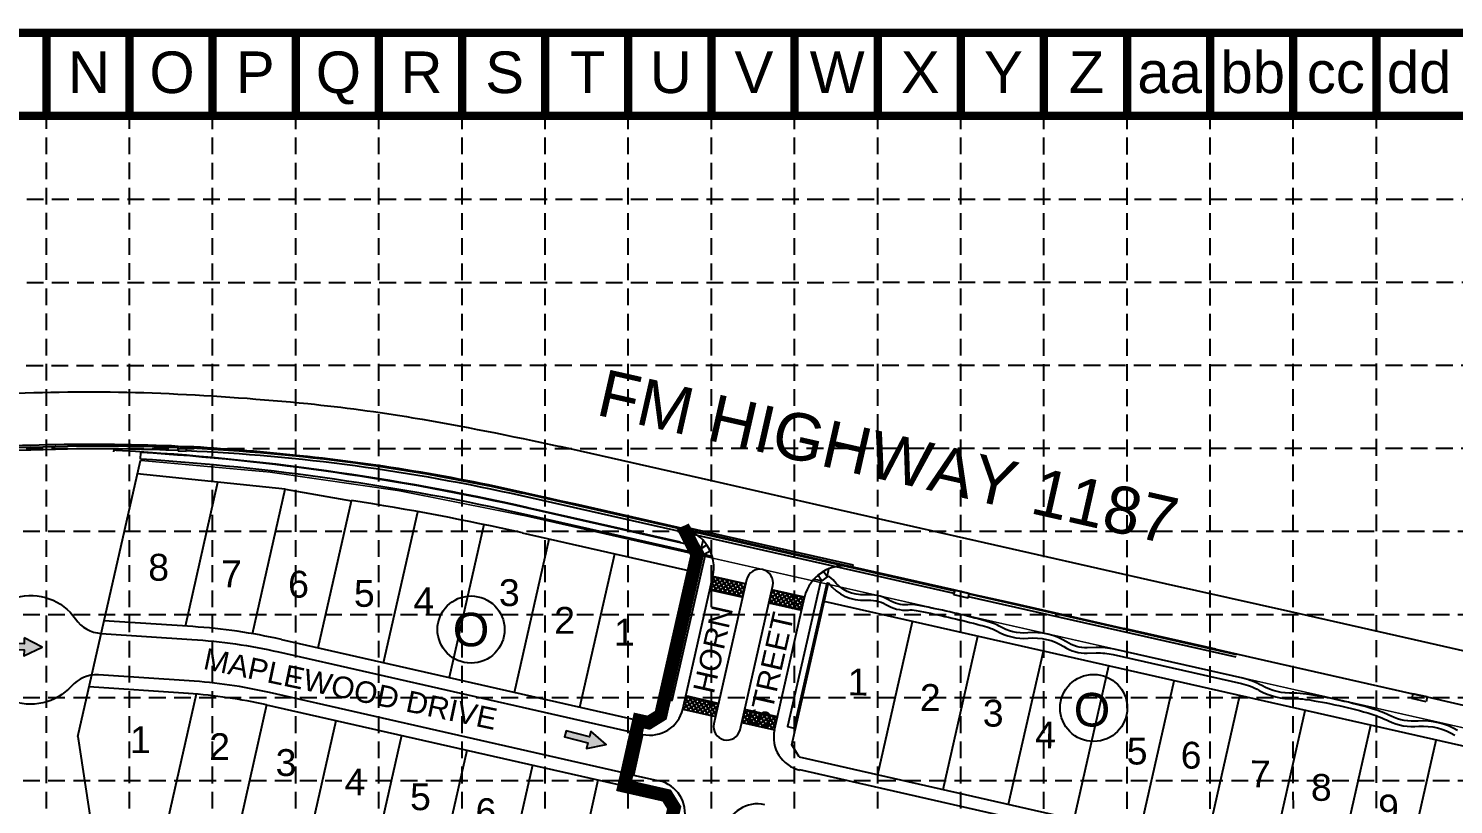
# Model space of a CAD drawing. Header units: feet. Extents: x 9681 to 12164, y 9191 to 13159.
# Drawn here: x 10538 to 11599, y 12581 to 13159 of the extents above; entities that cross this region are included whole.
import ezdxf
from ezdxf.enums import TextEntityAlignment as Align

# ---------------------------------------------------------------- set-up
doc = ezdxf.new("R2010")
doc.units = ezdxf.units.FT
doc.header["$MEASUREMENT"] = 0
doc.linetypes.add('DASHED', pattern=[0.75, 0.5, -0.25])
doc.linetypes.add('HIDDEN2', pattern=[0.1875, 0.125, -0.0625])
for name, color, linetype in [('1BLKNO', 15, 'Continuous'), ('1LOT', 15, 'Continuous'), ('1LTNO', 15, 'Continuous'), ('1PHASELINE', 2, 'Continuous'), ('1PVMT', 15, 'Continuous'), ('1ROW', 15, 'Continuous'), ('1SIDEWALK', 15, 'Continuous'), ('1STNM', 15, 'Continuous'), ('2BLOCKNO', 15, 'Continuous'), ('2LOT', 15, 'Continuous'), ('2LOTNO', 15, 'Continuous'), ('2OSWL', 15, 'Continuous'), ('2PHASELINE', 15, 'Continuous'), ('2PVMT', 15, 'Continuous'), ('2ROW', 15, 'Continuous'), ('2SIDEWALK', 15, 'Continuous'), ('2STNM', 15, 'Continuous'), ('ARROW', 7, 'Continuous'), ('BASE', 7, 'Continuous'), ('EX-TxDOT-SD', 15, 'HIDDEN2'), ('GRID', 254, 'DASHED'), ('LND-WALK', 2, 'Continuous'), ('LND-WALK-HATCH', 8, 'Continuous'), ('SAWCUT', 2, 'HIDDEN2'), ('XCONC', 15, 'Continuous')]:
    doc.layers.add(name, color=color, linetype=linetype)
doc.styles.get("Standard").update_dxf_attribs({"font": 'ARIAL.TTF'})
pattern_1 = [(32.237906, (23276.0885, 9200.5056), (-1.33358996, 2.1146011), []), (122.237906, (23276.0885, 9200.5056), (-2.1146011, -1.33358996), [])]

# ---------------------------------------------------------------- blocks, each defined once
blk = doc.blocks.new('arrow')
blk.add_lwpolyline([(-67, -25.4), (-59.3, -25.4), (-59.6, -56.1), (-51.9, -56.2), (-51.6, -25.5), (-44, -25.5), (-55.3, -2.4), (-67, -25.4)], close=True)
at = {"color": 254}
for points in [[(-44, -25.5), (-67, -25.4), (-55.3, -2.4), (-67, -25.4)], [(-59.6, -56.1), (-51.9, -56.2), (-59.3, -25.4), (-51.6, -25.5)]]:
    blk.add_solid(points, dxfattribs=at)

msp = doc.modelspace()

# ---------------------------------------------------------------- hatches: boundary and pattern name
at = {"layer": 'LND-WALK-HATCH', "linetype": 'Continuous'}
h = msp.add_hatch(dxfattribs=at)
h.set_pattern_fill('ANSI37', scale=20, style=0)
h.set_pattern_definition(pattern_1)
h.paths.add_polyline_path([(11045.3, 12741.1), (11069.7, 12735.6), (11071.9, 12745.4), (11047.5, 12750.9)])
h = msp.add_hatch(dxfattribs=at)
h.set_pattern_fill('ANSI37', scale=20, style=0)
h.set_pattern_definition([(32.237906, (23276.0885, 9200.5056), (-1.33358996, 2.1146011), []), (122.237906, (23276.0885, 9200.5056), (-2.1146011, -1.33358996), [])])
h.paths.add_polyline_path([(11089.2, 12731.3), (11113.6, 12725.8), (11115.8, 12735.5), (11091.4, 12741)])
h = msp.add_hatch(dxfattribs=at)
h.set_pattern_fill('ANSI37', scale=20, style=0)
h.set_pattern_definition(pattern_1)
h.paths.add_polyline_path([(11025.1, 12652.1), (11049.5, 12646.6), (11051.7, 12656.4), (11027.3, 12661.9)])
h = msp.add_hatch(dxfattribs=at)
h.set_pattern_fill('ANSI37', scale=20, style=0)
h.set_pattern_definition(pattern_1)
h.paths.add_polyline_path([(11069, 12642.2), (11093.4, 12636.7), (11095.6, 12646.4), (11071.2, 12651.9)])

# ---------------------------------------------------------------- linework, layer by layer
at = {"layer": '1BLKNO', "color": 7, "linetype": 'Continuous'}
msp.add_circle((11331.1, 12653), 25, dxfattribs=at)
at = {"layer": '1LOT', "color": 7, "linetype": 'Continuous'}
for p, q in [((11170.3, 12603.3), (11196.1, 12717.5)), ((11219, 12592.3), (11244.9, 12706.4)), ((11267.8, 12581.2), (11293.7, 12695.4)), ((11316.6, 12570.2), (11342.4, 12684.3)), ((11365.3, 12559.2), (11391.2, 12673.3)), ((11414.1, 12548.1), (11440, 12662.3)), ((11462.9, 12537.1), (11488.7, 12651.2)), ((11511.6, 12526), (11537.5, 12640.2)), ((11560.4, 12515), (11586.3, 12629.1))]:
    msp.add_line(p, q, dxfattribs=at)
msp.add_lwpolyline([(11904.8, 12557), (11130.4, 12732.4)], dxfattribs=at)
at = {"layer": '1PHASELINE', "color": 7, "linetype": 'Continuous', "const_width": 10}
msp.add_lwpolyline([(10973.4, 12378.8), (11018.7, 12578.7), (11013.1, 12587.7), (10981.4, 12594.9), (10992.4, 12643.6), (10999.7, 12642), (11008.7, 12647.6), (11035.8, 12767.2), (11025.1, 12788.2)], dxfattribs=at)
at = {"layer": '1PHASELINE', "color": 7, "linetype": 'Continuous', "const_width": 1, "elevation": 8}
msp.add_lwpolyline([(11035.8, 12767.2), (11642.2, 12630.1), (11905.4, 12570.2), (11909.5, 10895.1)], dxfattribs=at)
at = {"layer": '1PVMT', "color": 7, "linetype": 'Continuous'}
for p, q in [((11025.1, 12652.1), (11047.5, 12750.8)), ((11093.4, 12636.7), (11115.8, 12735.4)), ((10995.2, 12633.3), (10988.3, 12603)), ((10988.3, 12603), (11007.4, 12598.7)), ((11708.6, 12471.6), (11112.2, 12606.8))]:
    msp.add_line(p, q, dxfattribs=at)
for centre, radius, start, end in [((11018.2, 12757.5), 30, 347.2329, 77.2768), ((11145, 12728.8), 30, 77.2592, 167.2329), ((11000.7, 12657.7), 25, 257.2329, 347.2329), ((11117.8, 12631.1), 25, 167.2329, 257.2329), ((11001.8, 12574.4), 25, 347.2329, 77.2329), ((11080.8, 12556.5), 25, 77.2329, 167.2329)]:
    msp.add_arc(centre, radius, start, end, dxfattribs=at)
at = {"layer": '1ROW', "color": 7, "linetype": 'Continuous'}
for p, q in [((11008.7, 12647.6), (11035.8, 12767.2)), ((11072.6, 12748.5), (11048.3, 12641.2)), ((11067.8, 12636.8), (11092.1, 12744.1)), ((11106.2, 12625.6), (11133.3, 12745.1)), ((11384.3, 12688.1), (11384.3, 12688.1)), ((10999.7, 12642), (10992.4, 12643.6)), ((11008.7, 12647.6), (10999.7, 12642)), ((11111.9, 12616.6), (11106.2, 12625.6)), ((11111.9, 12616.6), (11715.3, 12479.8)), ((10981.4, 12594.9), (11013.1, 12587.7)), ((11013.1, 12587.7), (11018.7, 12578.7))]:
    msp.add_line(p, q, dxfattribs=at)
for centre, start, end in [((11082.3, 12746.3), 77.2329, 167.2329), ((11082.3, 12746.3), 347.2329, 77.2329), ((11058, 12639), 167.2329, 257.2329), ((11058, 12639), 257.2329, 347.2329)]:
    msp.add_arc(centre, 10, start, end, dxfattribs=at)
at = {"layer": '1SIDEWALK', "color": 7, "linetype": 'Continuous'}
for p, q in [((11128.7, 12747.7), (11122.6, 12748.8)), ((11125.8, 12751.8), (11129.9, 12754.7)), ((11128.7, 12747.7), (11125.8, 12751.8)), ((11132.7, 12750.6), (11129.9, 12754.7)), ((11132.7, 12750.6), (11133.8, 12756.6))]:
    msp.add_line(p, q, dxfattribs=at)
msp.add_lwpolyline([(11602.2, 12636.1, 0.15928), (11572.8, 12643.2, -0.138441), (11552.6, 12646.9, 0.034207), (11539.4, 12652.2, 0.034645), (11489.6, 12663.3, 0.044502), (11480, 12663.9, -0.134049), (11456.4, 12669.6, 0.070698), (11442.2, 12675.1), (11346.5, 12696.7, 0.063355), (11333, 12698), (11326.3, 12697.8, -0.155637), (11310.9, 12702.2, 0.166077), (11282, 12708.9, -0.155419), (11260.8, 12713.9, 0.05569), (11255.9, 12716.1, 0.016999), (11242.6, 12720, 0.015007), (11199.7, 12729.6, 0.072275), (11192.8, 12729.9, -0.159543), (11178.3, 12733.5, 0.157927), (11161.1, 12737.2, -0.251846), (11137, 12748.4), (11134.2, 12751), (11132.7, 12750.6), (11128.7, 12747.7), (11127.8, 12747.9), (11103.1, 12639.1), (11108, 12638), (11132.6, 12746.2), (11133.8, 12746, 0.251846), (11161.4, 12733.2, -0.159387), (11176.3, 12730.1, 0.158342), (11193.1, 12725.9, -0.073352), (11198.9, 12725.7, -0.014745), (11241.6, 12716.1, -0.016999), (11254.7, 12712.3, -0.055668), (11258.7, 12710.5, 0.155419), (11282.3, 12704.9, -0.166685), (11308.8, 12698.8, 0.154644), (11326.4, 12693.8), (11333.1, 12694, -0.063355), (11345.7, 12692.8), (11441.3, 12671.2, -0.070698), (11454.4, 12666.1, 0.134049), (11480.1, 12659.9, -0.044502), (11489, 12659.4, -0.034645), (11538.3, 12648.4, -0.0338), (11550.8, 12643.3, 0.138441), (11573.2, 12639.3, -0.1588), (11600.1, 12632.7, 0.11334)], format="xyb", dxfattribs=at)
at = {"layer": '2BLOCKNO', "color": 7, "linetype": 'Continuous'}
msp.add_circle((10867.4, 12711.4), 25, dxfattribs=at)
at = {"layer": '2LOT', "color": 7, "linetype": 'Continuous'}
for p, q in [((10574.4, 12631.6), (10621.1, 12837.4)), ((10729, 12816.1), (10618.8, 12827.5)), ((10654.6, 12713.9), (10678.9, 12821.3)), ((10704.6, 12708.3), (10729, 12816.1)), ((10729, 12816.1), (10778.3, 12807.4)), ((10753.5, 12697.8), (10778.3, 12807.4)), ((10802.2, 12686.7), (10827.7, 12799.1)), ((10876.8, 12789.6), (10851, 12675.7)), ((11032.9, 12754.5), (10905.6, 12783.3)), ((10899.8, 12664.6), (10925.6, 12778.8)), ((10948.5, 12653.6), (10974.4, 12767.7)), ((10662.6, 12663.3), (10637.6, 12553)), ((10715.1, 12655.2), (10690.8, 12547.9)), ((10766.8, 12643.5), (10742.5, 12536.2)), ((10574.4, 12631.6), (10586.1, 12556.6)), ((10815.6, 12632.5), (10791.3, 12525.2)), ((10864.3, 12621.4), (10840, 12514.1)), ((10913.1, 12610.4), (10888.8, 12503.1)), ((10961.9, 12599.3), (10937.6, 12492))]:
    msp.add_line(p, q, dxfattribs=at)
msp.add_arc((10504.9, 11014.3), 1813.9, 77.2379, 81.3299, dxfattribs=at)
at = {"layer": '2OSWL', "color": 7, "linetype": 'Continuous'}
for p, q in [((10601.4, 12843.9), (10601.5, 12845.9)), ((11023.5, 12776.4), (10909.8, 12802.2))]:
    msp.add_line(p, q, dxfattribs=at)
for centre, radius, start, end in [((10544.1, 11711.1), 1135.3, 86.7796, 87.1012), ((10504.9, 11014.2), 1833.2, 77.2379, 86.7796)]:
    msp.add_arc(centre, radius, start, end, dxfattribs=at)
at = {"layer": '2PHASELINE', "color": 7, "linetype": 'Continuous', "const_width": 1, "elevation": 8, "flags": 128}
msp.add_lwpolyline([(9965, 10847.4), (9961.7, 12407.6), (10565.5, 12553.4), (10586.1, 12556.6), (10574.4, 12631.6), (10621.1, 12837.4, -0.039796), (10908.4, 12796), (11035.8, 12767.1)], format="xyb", dxfattribs=at)
at = {"layer": '2PVMT', "color": 7, "linetype": 'Continuous'}
msp.add_lwpolyline([(10591.9, 12708.5), (10659.5, 12704.1, -0.039303), (10724.1, 12694.7), (10995.2, 12633.3), (10988.3, 12603), (10717.2, 12664.5, 0.039303), (10657.5, 12673.2), (10589.8, 12677.6, 0.229353), (10569.7, 12669.3, -2.888339), (10572.8, 12719.3, 0.230603), (10591.9, 12708.5)], format="xyb", dxfattribs=at)
msp.add_lwpolyline([(10591.9, 12708.5), (10659.5, 12704.1, -0.039303), (10724.1, 12694.7), (10995.2, 12633.3), (10988.3, 12603), (10717.2, 12664.5, 0.039303), (10657.5, 12673.2), (10589.8, 12677.6, 0.229353), (10569.7, 12669.3, -2.888339), (10572.8, 12719.3, 0.230603), (10591.9, 12708.5)], format="xyb", close=True, dxfattribs=at)
at = {"layer": '2ROW', "color": 7, "linetype": 'Continuous'}
for p, q in [((10660.1, 12713.6), (10594, 12717.9)), ((10726.2, 12704), (10992.4, 12643.6)), ((10656.9, 12663.7), (10582.8, 12668.6)), ((10715.1, 12655.2), (10981.4, 12594.9))]:
    msp.add_line(p, q, dxfattribs=at)
for radius in [425, 375]:
    msp.add_arc((10632.2, 12289.5), radius, 77.2329, 86.2359, dxfattribs=at)
at = {"layer": '2SIDEWALK', "color": 7, "linetype": 'Continuous'}
for p, q in [((10621.1, 12838.4), (10621.4, 12843.4)), ((11038.9, 12772.6), (10909.8, 12801.8)), ((11037, 12767.9), (10908.7, 12796.9)), ((11038.7, 12771.9), (11040.3, 12777.8)), ((11038.7, 12771.9), (11043, 12774.4)), ((11041.1, 12767.6), (11038.7, 12771.9)), ((11041.1, 12767.6), (11045.5, 12770)), ((11045.5, 12770), (11043, 12774.4)), ((11012.4, 12659.6), (11037, 12767.9)), ((11017.3, 12658.5), (11042, 12767.3)), ((11041.1, 12767.6), (11047, 12765.9)), ((11012.4, 12659.6), (11017.3, 12658.5))]:
    msp.add_line(p, q, dxfattribs=at)
for radius in [1832.9, 1827.9]:
    msp.add_arc((10504.9, 11014.2), radius, 77.2379, 86.3537, dxfattribs=at)
at = {"layer": 'BASE', "color": 9}
msp.add_line((9746.2, 13094.2), (12099, 13094.2), dxfattribs=at)
at = {"layer": 'BASE', "const_width": 6.19}
for points in [[(12160.9, 9193.6), (12160.9, 13156.1), (9684.3, 13156.1), (9684.3, 9193.6)], [(12099, 9255.5), (12099, 13094.2), (9746.2, 13094.2), (9746.2, 9255.5)]]:
    msp.add_lwpolyline(points, close=True, dxfattribs=at)
for points in [[(10551.1, 13156.1), (10551.1, 13094.2)], [(10613, 13156.1), (10613, 13094.2)], [(10674.9, 13156.1), (10674.9, 13094.2)], [(10736.9, 13156.1), (10736.9, 13094.2)], [(10798.8, 13156.1), (10798.8, 13094.2)], [(10860.7, 13156.1), (10860.7, 13094.2)], [(10922.6, 13156.1), (10922.6, 13094.2)], [(10984.5, 13156.1), (10984.5, 13094.2)], [(11046.4, 13156.1), (11046.4, 13094.2)], [(11108.3, 13156.1), (11108.3, 13094.2)], [(11170.3, 13156.1), (11170.3, 13094.2)], [(11232.2, 13156.1), (11232.2, 13094.2)], [(11294.1, 13156.1), (11294.1, 13094.2)], [(11356, 13156.1), (11356, 13094.2)], [(11417.9, 13156.1), (11417.9, 13094.2)], [(11479.8, 13156.1), (11479.8, 13094.2)], [(11541.7, 13156.1), (11541.7, 13094.2)]]:
    msp.add_lwpolyline(points, dxfattribs=at)
at = {"layer": 'EX-TxDOT-SD', "color": 7, "linetype": 'Continuous'}
for p, q in [((11227.3, 12738.2), (10905.3, 12811)), ((11227.7, 12740.1), (10905.7, 12812.9)), ((11437.7, 12692.6), (11238.4, 12737.7)), ((11437.3, 12690.7), (11237.9, 12735.8))]:
    msp.add_line(p, q, dxfattribs=at)
for radius, start, end in [(1430, 87.6533, 99.4012), (1428, 87.6521, 99.4012), (1428, 77.2768, 87.4155), (1430, 77.2768, 87.417)]:
    msp.add_arc((10590.8, 11418), radius, start, end, dxfattribs=at)
at = {"layer": 'GRID', "color": 253, "linetype": 'DASHED', "ltscale": 25}
for p, q in [((10551.1, 9503.1), (10551.1, 13094.2)), ((10613, 9503.1), (10613, 13094.2)), ((10674.9, 9503), (10674.9, 13094.2)), ((10736.9, 9503), (10736.9, 13094.2)), ((10798.8, 9503), (10798.8, 13094.2)), ((10860.7, 9503), (10860.7, 13094.2)), ((10922.6, 9503), (10922.6, 13094.2)), ((10984.5, 9503), (10984.5, 13094.2)), ((11046.4, 9503), (11046.4, 13094.2)), ((11108.3, 9503), (11108.3, 13094.2)), ((11170.3, 9503), (11170.3, 13094.2)), ((11232.2, 9503), (11232.2, 13094.2)), ((11294.1, 9502.9), (11294.1, 13094.2)), ((11356, 9502.9), (11356, 13094.2)), ((11417.9, 9502.9), (11417.9, 13094.2)), ((11480.1, 9503.1), (11479.8, 13094.2)), ((11542, 9503.4), (11541.7, 13094.2)), ((9749, 13031.9), (12098, 13032.2)), ((9749, 12969.8), (12098, 12970.3)), ((9748.6, 12908.1), (12099, 12908.5)), ((9748.6, 12846.2), (12099, 12846.6)), ((9746.2, 12784.6), (12099, 12784.6)), ((9746.2, 12722.7), (12099, 12722.7)), ((9746.2, 12660.8), (12099, 12660.8)), ((9746.2, 12598.9), (12099, 12598.9))]:
    msp.add_line(p, q, dxfattribs=at)
at = {"layer": 'LND-WALK', "color": 7, "linetype": 'Continuous'}
for points in [[(11045.3, 12741.1), (11069.7, 12735.6), (11071.9, 12745.4), (11047.5, 12750.9)], [(11089.2, 12731.3), (11113.6, 12725.8), (11115.8, 12735.5), (11091.4, 12741)], [(11025.1, 12652.1), (11049.5, 12646.6), (11051.7, 12656.4), (11027.3, 12661.9)], [(11069, 12642.2), (11093.4, 12636.7), (11095.6, 12646.4), (11071.2, 12651.9)]]:
    msp.add_lwpolyline(points, close=True, dxfattribs=at)
at = {"layer": 'SAWCUT', "color": 7, "linetype": 'Continuous'}
for p, q in [((11024.8, 12786.7), (11025.1, 12788.2)), ((11025.1, 12788.2), (11152, 12759.5)), ((11151.6, 12758.1), (11152, 12759.5))]:
    msp.add_line(p, q, dxfattribs=at)
at = {"layer": 'XCONC', "color": 7, "linetype": 'Continuous'}
for p, q in [((10649.3, 12847.7), (10649.2, 12844.3)), ((10655.1, 12844.1), (10649.2, 12844.3)), ((10655.2, 12847.5), (10649.3, 12847.7)), ((10655.2, 12847.5), (10655.1, 12844.1)), ((11227.1, 12737.3), (11227.9, 12740.7)), ((11237.7, 12734.9), (11227.1, 12737.3)), ((11238.5, 12738.3), (11227.9, 12740.7)), ((11227.9, 12740.7), (11238.5, 12738.3)), ((11237.7, 12734.9), (11238.5, 12738.3)), ((11238.5, 12738.3), (11270.3, 12731.2)), ((11270.3, 12731.2), (11353.9, 12712.2)), ((11422.2, 12696.9), (11353.9, 12712.2)), ((11422.2, 12696.9), (11469, 12686.2)), ((11469, 12686.2), (11568.9, 12663.6)), ((11568.9, 12663.6), (11568.1, 12660)), ((11579.5, 12661.2), (11568.9, 12663.6)), ((11568.9, 12663.6), (11579.5, 12661.2)), ((11578.8, 12657.6), (11568.1, 12660)), ((11579.5, 12661.2), (11578.8, 12657.6)), ((11579.5, 12661.2), (11706.2, 12632.3))]:
    msp.add_line(p, q, dxfattribs=at)
for points in [[(9962.7, 12770.3), (10045.4, 12794.6), (10138.8, 12822.2), (10172, 12831.8, -0.014199), (10232.7, 12847.5, -0.012969), (10334.1, 12867.9, -0.020684), (10436.8, 12881.5, -0.01467), (10541.8, 12887.9, -0.019173), (10642.6, 12887.2, -0.013624), (10745.8, 12879.7, -0.017087), (10824.1, 12869.2, -0.01267), (10933.4, 12847.8)], [(11227.9, 12740.7), (11133.2, 12762.2), (11035.9, 12784.2), (10945.4, 12804.7), (10934.6, 12807.1), (10923.9, 12809.5), (10919.3, 12810.5, 0.031825), (10739.9, 12840.9, 0.010662), (10661, 12847.5, 0.030525), (10655.2, 12847.5, -0.049869), (10649.3, 12847.7, 0.044273), (10639.1, 12848.3, 0.033586), (10440.1, 12842.3, 0.012803), (10371.4, 12833.8), (10360.8, 12832.2, 0.007467), (10297.8, 12821.7, 0.015277), (10187.2, 12795.3, 0.007039), (10149.5, 12784.3, 0.351113), (10140, 12774.3, 2.018452)]]:
    msp.add_lwpolyline(points, format="xyb", dxfattribs=at)
msp.add_lwpolyline([(11917.4, 12625), (11818.4, 12647.5), (11717.5, 12670.3), (11575.5, 12702.4), (11478, 12724.5), (11384.7, 12745.5), (11283.8, 12768.4), (11142.4, 12800.4), (11046.7, 12822.1), (10933.4, 12847.8)], dxfattribs=at)

# ---------------------------------------------------------------- block references
at = {"layer": 'ARROW', "zscale": 0.5866666666666667}
for p, xscale, yscale, rotation in [((10548.9, 12665.7), 0.5866666666649094, 0.5866666666629522, 269.0824789818718), ((10961.7, 12594), 0.5866666666649273, 0.5866666666627096, 256.0534314426257)]:
    msp.add_blockref('arrow', p, dxfattribs=dict(at, xscale=xscale, yscale=yscale, rotation=rotation))

# ---------------------------------------------------------------- texts
at = {"layer": '1BLKNO', "color": 7, "linetype": 'Continuous'}
msp.add_text('O', height=25, rotation=359.4885, dxfattribs=at).set_placement((11329.9, 12651.7), align=Align.MIDDLE)
at = {"layer": '1LTNO', "color": 7, "linetype": 'Continuous'}
for s, p in [('1', (11155.6, 12672.3)), ('2', (11209.4, 12660.9)), ('3', (11256.3, 12649.1)), ('4', (11295.3, 12632.9)), ('5', (11363.5, 12620.7)), ('6', (11403.7, 12617.8)), ('7', (11455.2, 12603.8)), ('8', (11500.7, 12593.8)), ('9', (11550.7, 12578.4))]:
    msp.add_text(s, height=20, rotation=359.4885, dxfattribs=at).set_placement(p, align=Align.MIDDLE)
at = {"layer": '1STNM', "color": 7, "linetype": 'Continuous'}
for s, p in [('HORN ', (11048.3, 12699.7)), ('STREET', (11090.5, 12680.7))]:
    msp.add_text(s, height=16, rotation=77.2329, dxfattribs=at).set_placement(p, align=Align.MIDDLE)
at = {"layer": '1STNM', "color": 7, "linetype": 'Continuous', "insert": (11181.9, 12857.1), "char_height": 12, "attachment_point": 2, "rotation": 347.2329}
msp.add_mtext('{\\H2.917x;FM HIGHWAY 1187 }', dxfattribs=at)
at = {"layer": '2BLOCKNO', "color": 7, "linetype": 'Continuous'}
msp.add_text('O', height=25, rotation=359.4885, dxfattribs=at).set_placement((10867.4, 12711.4), align=Align.MIDDLE)
at = {"layer": '2LOTNO', "color": 7, "linetype": 'Continuous'}
for s, p in [('8', (10634.7, 12757.8)), ('7', (10688.9, 12752.9)), ('6', (10738.9, 12745.2)), ('5', (10787.9, 12738.2)), ('3', (10895.9, 12738.9)), ('4', (10832.2, 12732.8)), ('2', (10937.1, 12718.4)), ('1', (10981.6, 12709.4)), ('1', (10621.1, 12629.3)), ('2', (10680.1, 12624.3)), ('3', (10729.6, 12612.3)), ('4', (10781, 12597.8)), ('5', (10829.7, 12586.7)), ('6', (10878.5, 12575.7))]:
    msp.add_text(s, height=20, dxfattribs=at).set_placement(p, align=Align.MIDDLE)
at = {"layer": '2STNM', "color": 7, "linetype": 'Continuous'}
msp.add_text('MAPLEWOOD DRIVE', height=16, rotation=348.1416, dxfattribs=at).set_placement((10777.6, 12667.2), align=Align.MIDDLE)
at = {"layer": 'BASE'}
for s, height, p in [('N', 31, (10582.8, 13126.6)), ('O', 31, (10644.7, 13126.6)), ('P', 31, (10706.7, 13126.6)), ('Q', 31, (10768.6, 13126.6)), ('R', 31, (10830.5, 13126.6)), ('S', 31, (10892.4, 13126.6)), ('T', 31, (10954.3, 13126.6)), ('U', 31, (11016.2, 13126.6)), ('V', 31, (11078.1, 13126.6)), ('W', 31, (11140.1, 13126.6)), ('X', 31, (11202, 13126.6)), ('Y', 31, (11263.9, 13126.6)), ('Z', 31, (11325.8, 13126.6)), ('bb', 30.96, (11449.6, 13126.6)), ('dd', 30.96, (11573.5, 13126.6)), ('aa', 30.96, (11387.7, 13126.6)), ('cc', 30.96, (11511.5, 13126.6))]:
    msp.add_text(s, height=height, dxfattribs=at).set_placement(p, align=Align.MIDDLE_CENTER)

doc.saveas('drawing.dxf')
